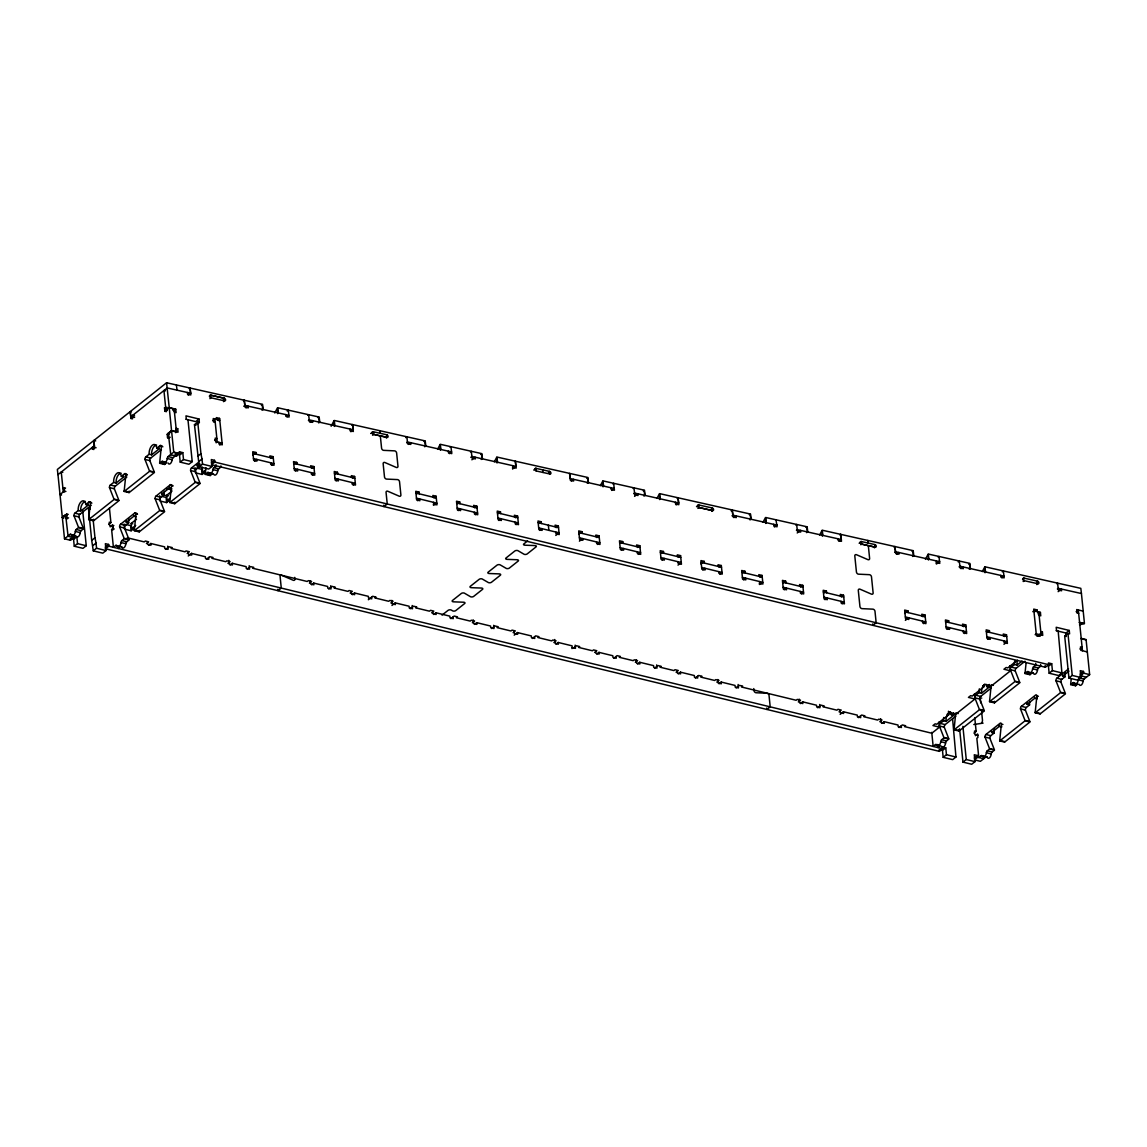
<?xml version="1.0" encoding="UTF-8"?>
<svg xmlns="http://www.w3.org/2000/svg" width="1147" height="1147" viewBox="0 0 1147 1147"><rect width="100%" height="100%" fill="white"/><g stroke="black" fill="none" stroke-linecap="round" stroke-linejoin="round"><path stroke-width="1.5" d="M88.706 519.605L114.055 499.49L118.944 500.68L93.595 520.795L88.706 519.605A1.964 1.032 -76.3 0 1 88.706 519.075L90.369 502.759A1.964 1.032 -76.3 0 0 89.108 501.899L85.824 504.508A6.896 3.613 -76.3 0 0 81.394 501.497A6.896 3.613 -76.3 0 0 78.182 510.573L74.899 513.168A1.964 1.032 -76.3 0 0 73.982 515.763L78.469 527.19L83.358 528.38L78.871 516.953A1.964 1.032 -76.3 0 1 79.788 514.358L91.33 505.196M93.595 520.795A1.964 1.032 -76.3 0 1 93.595 520.265L93.696 519.233M124.191 491.432L149.54 471.331L154.429 472.507L129.081 492.622L124.191 491.432A1.964 1.032 -76.3 0 1 124.191 490.916L125.855 474.6A1.964 1.032 -76.3 0 0 124.593 473.74L121.31 476.335A6.896 3.613 -76.3 0 0 116.879 473.338A6.896 3.613 -76.3 0 0 113.668 482.414L110.384 485.009A1.964 1.032 -76.3 0 0 109.467 487.604L113.954 499.031L118.844 500.221L114.356 488.794A1.964 1.032 -76.3 0 1 115.274 486.199L126.815 477.037M129.081 492.622A1.964 1.032 -76.3 0 1 129.081 492.092L129.181 491.074M134.342 530.688L159.691 510.587L164.58 511.763L139.231 531.878L134.342 530.688A1.964 1.032 -76.3 0 1 134.342 530.158L136.006 513.856A1.964 1.032 -76.3 0 0 134.744 512.996L120.535 524.265A1.964 1.032 -76.3 0 0 119.618 526.86L124.105 538.287L128.994 539.477L124.507 528.036A1.964 1.032 -76.3 0 1 125.424 525.455L128.708 522.846A6.896 3.613 -76.3 0 1 128.994 519.018M139.231 531.878A1.964 1.032 -76.3 0 1 139.231 531.348L139.332 530.33M166.587 462.858L164.566 464.463L159.677 463.273A1.964 1.032 -76.3 0 1 159.677 462.743L161.34 446.427A1.964 1.032 -76.3 0 0 160.078 445.581L156.795 448.176A6.896 3.613 -76.3 0 0 152.365 445.179A6.896 3.613 -76.3 0 0 149.153 454.241L145.87 456.85A1.964 1.032 -76.3 0 0 144.952 459.431L149.44 470.872L154.329 472.062L149.841 460.621A1.964 1.032 -76.3 0 1 150.759 458.04L161.412 449.581M164.566 464.463A1.964 1.032 -76.3 0 1 164.566 463.933L164.767 461.897M169.828 502.529L195.176 482.414L200.065 483.604L174.717 503.719L169.828 502.529A1.964 1.032 -76.3 0 1 169.828 501.999L171.491 485.683A1.964 1.032 -76.3 0 0 170.215 484.837L156.021 496.106A1.964 1.032 -76.3 0 0 155.103 498.687L159.591 510.128L164.48 511.304L159.992 499.877A1.964 1.032 -76.3 0 1 160.91 497.296L164.193 494.687A6.896 3.613 -76.3 0 1 164.379 491.346M174.717 503.719A1.964 1.032 -76.3 0 1 174.717 503.189L174.817 502.171M212.754 473.582A1.964 1.032 -76.3 0 0 212.51 473.725L210.202 475.561L205.313 474.371A1.964 1.032 -76.3 0 1 205.313 473.84L205.93 467.718M210.202 475.561A1.964 1.032 -76.3 0 1 210.202 475.03L210.403 472.994M954.089 729.85L979.438 709.735L984.327 710.925L958.978 731.026L954.089 729.85A1.964 1.032 -76.3 0 1 954.089 729.32L955.752 713.004L958.204 713.592M958.978 731.026A1.964 1.032 -76.3 0 1 958.978 730.51L959.078 729.478M989.574 701.677L1014.923 681.576L1019.812 682.752L994.463 702.867L989.574 701.677A1.964 1.032 -76.3 0 1 989.574 701.147L991.237 684.845L993.388 685.361M994.463 702.867A1.964 1.032 -76.3 0 1 994.463 702.337L994.564 701.319M999.725 740.919L1025.074 720.803L1029.963 721.993L1004.614 742.109L999.725 740.919A1.964 1.032 -76.3 0 1 999.725 740.389L1001.388 724.072A1.964 1.032 -76.3 0 0 1000.127 723.227L985.918 734.496A1.964 1.032 -76.3 0 0 985.001 737.077L989.488 748.518L994.377 749.694L989.89 738.267A1.964 1.032 -76.3 0 1 990.807 735.671L994.091 733.076A6.896 3.613 -76.3 0 1 994.506 728.761M1032.257 672.873L1029.949 674.708L1025.06 673.518A1.964 1.032 -76.3 0 1 1025.06 672.988L1026.106 662.794M1029.949 674.708A1.964 1.032 -76.3 0 1 1029.949 674.178L1030.049 673.16M1035.211 712.76L1060.559 692.645L1065.448 693.835L1040.1 713.95L1035.211 712.76A1.964 1.032 -76.3 0 1 1035.211 712.23L1036.874 695.914A1.964 1.032 -76.3 0 0 1035.612 695.053L1021.404 706.323A1.964 1.032 -76.3 0 0 1020.486 708.918L1024.974 720.345L1029.863 721.535L1025.375 710.108A1.964 1.032 -76.3 0 1 1026.293 707.513L1029.576 704.918A6.896 3.613 -76.3 0 1 1029.762 701.577M1077.607 684.186L1075.585 685.777L1070.696 684.601A1.964 1.032 -76.3 0 1 1070.696 684.071L1071.198 679.167M274.764 412.992L277.402 407.988L277.746 413.68M331.125 426.225L334.021 420.72L334.379 426.412M437.695 449.079L440.061 444.577L440.405 450.269M494.328 461.811L496.694 457.309L497.038 463.001M600.354 485.654L602.734 481.152L603.078 486.844M656.987 498.4L659.353 493.898L659.697 499.59M763.027 522.243L765.393 517.741L765.737 523.433M819.661 534.975L822.026 530.473L822.37 536.165M925.428 559.32L928.066 554.316L928.41 560.008M982.319 571.564L984.685 567.062L985.029 572.754M527.62 540.854L523.562 544.18A1.964 0.932 -5.8 0 0 524.882 545.198L534.975 545.571A1.964 0.932 -5.8 0 1 536.036 546.904L527.204 553.915A1.964 0.932 -5.8 0 1 524.05 554.245L517.971 550.689A1.964 0.932 -5.8 0 0 515.691 550.589L515.118 550.818A1.964 0.932 -5.8 0 0 514.831 551.004L505.999 558.015A1.964 0.932 -5.8 0 0 507.046 559.363L517.139 559.736A1.964 0.932 -5.8 0 1 518.186 561.069L509.354 568.08A1.964 0.932 -5.8 0 1 506.357 568.468L500.121 564.84A1.964 0.932 -5.8 0 0 497.052 565.113L488.149 572.181A1.964 0.932 -5.8 0 0 489.095 573.514L499.404 573.901A1.964 0.932 -5.8 0 1 500.35 575.235L491.446 582.289A1.964 0.932 -5.8 0 1 488.364 582.561L482.127 578.934A1.964 0.932 -5.8 0 0 479.145 579.335L470.313 586.332A1.964 0.932 -5.8 0 0 471.36 587.68L481.453 588.053A1.964 0.932 -5.8 0 1 482.5 589.386L473.668 596.397A1.964 0.932 -5.8 0 1 470.528 596.727L464.435 593.171A1.964 0.932 -5.8 0 0 462.27 593.042L461.668 593.257A1.964 0.932 -5.8 0 0 461.295 593.486L452.463 600.498A1.964 0.932 -5.8 0 0 453.524 601.831L463.603 602.218A1.964 0.932 -5.8 0 1 464.822 603.394L455.617 610.706A1.964 0.932 -5.8 0 1 452.678 610.878L451.287 610.075A1.964 0.932 -5.8 0 0 448.133 610.304L442.039 615.136M613.674 483.618L612.813 483.934M634.004 488.192L633.144 488.507M959.078 566.876L959.91 566.217L1003.983 576.138L1001.804 577.873M776.017 520.093L777.107 526.788L773.852 526.057L773.652 524.337M776.863 524.738L774.454 527.018M796.419 530.287L797.237 529.642L841.324 539.549L840.708 534.359L839.891 535.004M263.15 409.522L262.548 404.332L166.587 382.754L57.35 469.453L57.967 474.643M130.185 411.658L130.787 416.848L167.233 387.944L190.66 393.22L190.044 388.03L189.226 388.675M94.656 447.99L92.204 447.402L92.377 449.122L94.57 447.387L96.09 447.76M131.504 411.888L130.285 411.587L130.973 418.483L133.167 416.748L134.686 417.121M65.551 487.991L62.927 488.493L64.762 488.937M166.401 411.673L164.881 411.314L164.523 407.859L167.147 407.357M73.58 535.936L73.752 537.656L70.483 540.266L64.504 538.818L60.002 494.543L64.375 491.074L65.895 491.446M164.881 411.314L169.226 407.586L175.735 409.178L176.093 412.619L174.459 412.217M188.194 395.17L190.66 393.22M172.767 410.11L174.129 409.02L176.466 432.018L175.649 432.663M173.555 410.913L175.735 409.178M209.428 396.159L210.661 395.185L224.21 398.238A1.477 1.047 51.6 0 1 225.586 399.816A1.477 1.047 51.6 0 1 224.511 400.833L223.493 401.651M209.901 398.654L210.991 397.794L224.511 400.833L224.239 398.238L210.69 395.199L210.991 397.794A1.477 1.047 51.6 0 1 209.586 396.202A1.477 1.047 51.6 0 1 210.661 395.185M66.942 515.003L65.594 514.673L62.311 517.268L63.659 517.598M170.774 454.786L168.279 433.179L171.548 430.569L178.072 432.161L177.728 428.706L176.093 428.318M68.232 514.43L66.712 514.057L62.339 517.526L63.874 517.899M169.082 438.111L167.562 437.738L167.204 434.297L171.577 430.828L176.466 432.018M175.534 430.44L177.728 428.706M68.591 517.87L65.967 518.372L67.501 518.745M167.562 437.738L170.186 437.251M78.182 510.573L80.62 511.161L88.276 505.096A6.896 3.613 -76.3 0 0 88.047 503.863M113.668 482.414L116.105 483.002L123.761 476.937A6.896 3.613 -76.3 0 0 123.532 475.69M149.153 454.241L151.59 454.843L159.247 448.778A6.896 3.613 -76.3 0 0 159.017 447.531M223.178 399.056L224.21 398.238M197.184 424.204L199.363 422.469L199.019 419.028L195.736 421.623L185.957 419.243M1051.713 663.726L1048.444 666.321L1049.147 673.217L1052.416 670.622L1051.713 663.726L1048.458 662.937L1048.63 664.658L1045.361 667.253L211.478 464.678L214.761 462.083L214.589 460.348L211.32 459.56L212.023 466.456L208.74 469.066L199.234 466.743L194.46 424.677L197.743 422.082L199.363 422.469M212.697 420.662L214.876 418.927L217.213 441.91L216.123 442.785M64.504 538.818L70.082 534.387L71.616 534.76M70.082 534.373A1.964 1.032 -76.3 0 1 71.243 534.703A3.943 2.065 -76.3 0 0 73.508 535.377A3.943 2.065 -76.3 0 0 75.329 531.448A1.964 1.032 -76.3 0 1 76.261 529.484L78.57 527.649L83.459 528.839L81.15 530.66A1.964 1.032 -76.3 0 0 80.233 532.638A3.943 2.065 -76.3 0 1 78.483 536.495A3.943 2.065 -76.3 0 1 76.189 536.093M159.677 463.273L161.985 461.452L165.885 462.442M161.985 461.438A1.964 1.032 -76.3 0 1 163.132 461.768A3.943 2.065 -76.3 0 0 165.397 462.442A3.943 2.065 -76.3 0 0 167.233 458.513A1.964 1.032 -76.3 0 1 168.165 456.549L173.742 452.119L179.721 453.567L179.549 451.846L182.803 452.635L183.506 459.531L180.222 462.126L179.52 455.23L182.803 452.635M217.414 420.132L219.593 418.397L222.274 444.835L219.02 444.032L218.848 442.312M179.549 451.846L176.265 454.441L176.437 456.162L170.473 454.714M243.436 400.877L244.268 400.217L244.87 405.407L243.781 406.282M218.948 420.777L219.765 420.117L213.256 418.54L213.6 421.981L215.235 422.383M168.007 462.958A3.943 2.065 -76.3 0 0 170.286 463.632A3.943 2.065 -76.3 0 0 172.122 459.703A1.964 1.032 -76.3 0 1 173.054 457.725L175.362 455.904L175.133 453.667M176.437 456.162L179.721 453.567M73.566 539.334L76.835 536.724L77.537 543.621L74.268 546.23L73.566 539.334L70.297 538.545L70.483 540.266M245.917 407.873L248.096 406.138L248.297 407.873L245.042 407.128L244.239 400.217M108.721 524.294L110.901 522.559L109.424 508.092M214.675 440.204L216.869 438.469L215.235 438.068L215.579 441.523L222.102 443.1L219.65 445.05M108.621 544.452L105.338 547.047L105.51 548.782L108.793 546.173L108.621 544.452L105.366 543.664L106.054 550.56L102.786 553.155L93.28 550.847L91.703 540.38L94.986 537.771L93.194 520.222M197.671 456.277L200.94 453.682L197.743 422.082M82.713 510.802L86.254 545.743L82.971 548.338L74.268 546.23M110.155 526.874L112.349 525.14L113.868 525.512M187.965 419.702L192.223 461.653L188.94 464.248L180.222 462.126M117.553 545.915L115.718 545.47L113.41 547.305L111.603 529.455L114.227 528.968M92.749 545.671L96.033 543.076L94.986 537.771M198.718 461.581L201.987 458.972L200.94 453.682M212.023 466.456L202.517 464.148L196.395 469.123A1.964 1.032 -76.3 0 0 195.477 471.718L199.965 483.145L195.076 481.955L190.588 470.528A1.964 1.032 -76.3 0 1 191.506 467.933L198.603 462.298M126.213 520.867A6.896 3.613 -76.3 0 0 126.256 522.258L133.898 516.193L136.35 516.781M161.698 492.708A6.896 3.613 -76.3 0 0 161.741 494.099L169.383 488.02L171.835 488.622M197.184 464.549A6.896 3.613 -76.3 0 0 197.227 465.926L199.779 463.904M93.28 550.847L96.549 548.252L106.054 550.56M124.091 524.007L124.622 529.183L131.145 530.774L133.324 529.039L131.704 528.638L131.174 523.462L136.507 519.233M159.576 495.848L160.107 501.024L166.63 502.601L168.81 500.866L167.19 500.479L166.659 495.303L171.993 491.059M211.306 462.958L214.589 460.348M131.704 528.638L135.704 525.455M167.19 500.479L169.856 498.357M202.144 467.144L202.661 472.32L205.342 470.198M195.062 467.689L195.592 472.865L202.116 474.442L204.295 472.707L202.661 472.32M116.865 545.814A3.943 2.065 -76.3 0 0 119.159 546.474A3.943 2.065 -76.3 0 0 120.98 542.531A1.964 1.032 -76.3 0 1 121.897 540.567L124.206 538.746L129.095 539.936L126.787 541.757A1.964 1.032 -76.3 0 0 125.869 543.721A3.943 2.065 -76.3 0 1 124.048 547.649A3.943 2.065 -76.3 0 1 121.754 547.004L119.919 546.546M205.313 474.371L207.621 472.535L212.74 473.84M207.621 472.535A1.964 1.032 -76.3 0 1 208.768 472.879A3.943 2.065 -76.3 0 0 211.062 473.539A3.943 2.065 -76.3 0 0 212.883 469.596A1.964 1.032 -76.3 0 1 213.801 467.632L216.095 465.811L215.98 464.693M287.209 410.984L288.298 410.124L289.101 417.049L285.861 416.318L285.646 414.583M213.743 474.213A3.943 2.065 -76.3 0 0 216.095 474.586A3.943 2.065 -76.3 0 0 217.772 470.786A1.964 1.032 -76.3 0 1 218.69 468.808L220.984 467.001L220.869 465.883M286.994 416.834L288.901 415.314L244.87 405.407M252.756 455.087L256.039 452.492L256.211 454.212M146.429 543.563L148.608 541.828L145.354 541.026L144.25 541.9L127.188 537.757M307.812 415.343L308.629 414.698L309.432 421.623L312.687 422.354L312.486 420.619L310.307 422.354M148.594 545.212L150.773 543.477L164.623 546.847L164.81 548.567L168.064 549.37L167.734 546.13M254.548 461.123L256.742 459.388L256.914 461.108L253.659 460.32L252.784 451.703L256.039 452.492M308.414 420.533L309.231 419.888L353.319 429.795L352.717 424.605L351.9 425.265M270.964 458.384L273.144 456.649L274.033 465.266L270.764 464.478L270.592 462.757M165.698 549.37L168.982 546.775L172.236 547.563L171.147 548.438L184.997 551.793L186.086 550.933L189.355 551.721L187.162 553.456M271.667 465.281L273.846 463.546L253.473 458.599M294.593 464.119L296.786 462.384L296.958 464.119M188.237 555.98L191.52 553.384L205.37 556.754L205.542 558.474L208.811 559.263L208.625 557.542M295.295 471.016L297.489 469.281L297.661 471.016L294.392 470.213L293.517 461.596L296.786 462.384M350.867 431.759L353.319 429.795M311.712 468.277L313.891 466.542L314.765 475.159L311.511 474.371L311.339 472.65M206.446 559.277L209.729 556.668L212.984 557.456L211.894 558.331L225.744 561.7L226.834 560.826L230.088 561.614L227.909 563.349M312.414 475.173L314.593 473.439L294.22 468.492M370.968 433.466L373.148 431.731L386.897 434.828L386.381 438.068M371.169 433.509L373.349 431.774L373.65 434.369L372.56 435.243M335.34 474.026L337.519 472.292L337.705 474.012M230.074 565.012L232.268 563.277L246.118 566.647L246.29 568.367L249.544 569.156L249.2 565.715M336.042 480.923L338.222 479.188L338.394 480.908L335.139 480.12L334.264 471.489L337.519 472.292M352.459 478.184L354.638 476.449L355.513 485.066L352.258 484.278L352.072 482.543M405.837 437.667L406.927 436.806L407.543 443.688L410.798 444.419L410.597 442.685L408.418 444.419M247.193 569.17L250.462 566.575L253.731 567.364L252.627 568.224L307.224 581.486L308.328 580.626L311.583 581.414L309.389 583.149M353.147 485.081L355.341 483.346L334.967 478.385M406.712 442.642L407.543 441.996L451.574 451.904L449.395 453.638M450.14 447.359L450.957 446.713L451.775 453.624L448.52 452.893L448.319 451.172M416.82 493.812L419.013 492.077L419.185 493.812M470.471 451.932L471.288 451.273L472.105 458.198L475.36 458.929L475.159 457.209L471.876 459.804M470.815 457.338L471.904 456.477L515.906 466.37L515.29 461.18M311.568 584.812L313.748 583.077L327.598 586.447L327.77 588.167L331.039 588.956L330.709 585.73M417.522 500.709L419.716 498.974L419.888 500.709L416.633 499.906L415.759 491.289L419.013 492.077M433.939 497.97L436.118 496.235L436.993 504.866L433.738 504.063L433.566 502.343M328.673 588.97L331.956 586.361L335.211 587.164L334.121 588.024L347.971 591.393L349.061 590.519L352.33 591.322L350.136 593.042M434.641 504.866L436.821 503.132L416.447 498.185M457.567 503.719L459.761 501.985L459.933 503.705M352.301 594.705L354.495 592.97L368.345 596.34L368.517 598.06L371.771 598.849L371.599 597.128M458.27 510.616L460.449 508.881L460.635 510.601L457.366 509.813L456.492 501.196L459.761 501.985M512.623 468.965L515.906 466.37M474.686 507.877L476.865 506.142L477.74 514.759L474.485 513.971L474.313 512.236M368.33 599.738L372.689 596.268L375.958 597.057L374.868 597.917L388.718 601.286L389.808 600.426L393.063 601.214L390.883 602.949M475.388 514.774L477.568 513.039L457.194 508.092M533.742 470.069L535.921 468.349L549.542 471.403A1.477 1.047 51.6 0 1 550.918 472.98A1.477 1.047 51.6 0 1 549.843 473.998L536.237 470.944A1.477 1.047 51.6 0 1 534.918 469.381A1.477 1.047 51.6 0 1 535.993 468.349M548.467 472.206L549.499 471.388L549.8 473.983M498.314 513.612L500.493 511.877L500.68 513.598M391.959 605.473L395.228 602.878L409.092 606.233L409.264 607.967L412.519 608.756L412.189 605.516M499.017 520.509L501.196 518.774L501.368 520.494L498.113 519.706L497.239 511.089L500.493 511.877M515.419 517.77L517.612 516.035L518.487 524.652L515.232 523.864L515.046 522.143M410.167 608.756L413.436 606.161L416.705 606.949L415.601 607.824L429.465 611.179L430.555 610.319L433.81 611.107L431.63 612.842M516.121 524.666L518.315 522.932L497.941 517.985M571.249 481.037L573.428 479.303L573.629 481.037L570.374 480.306L569.572 473.381L570.131 478.557L614.233 488.479L611.781 490.429M539.061 523.505L541.241 521.785L541.413 523.505M433.795 614.505L435.975 612.77L449.825 616.14L450.011 617.86L453.266 618.649L453.094 616.928M539.75 530.401L541.943 528.667L542.115 530.401L538.861 529.599L537.986 520.982L541.241 521.785M556.166 527.663L558.36 525.928L559.234 534.559L555.965 533.756L555.793 532.036M450.9 618.663L454.183 616.054L457.438 616.857L456.348 617.717L470.198 621.086L471.288 620.212L474.557 621.014L472.363 622.749M555.779 535.434L559.048 532.825L538.689 527.878M578.705 534.273L581.988 531.678L582.16 533.398M633.746 493.697L634.563 493.052L678.651 502.974L678.049 497.784L677.232 498.429M634.549 496.379L637.818 493.784L638.019 495.518L634.778 494.787L633.961 487.862M474.543 624.398L476.722 622.663L490.572 626.033L490.744 627.753L494.013 628.542L493.683 625.316M579.407 541.169L582.69 538.574L582.862 540.294L579.593 539.506L578.719 530.889L581.988 531.678M596.913 537.57L599.092 535.835L599.967 544.452L596.712 543.664L596.54 541.943M491.647 628.556L494.93 625.961L498.185 626.749L497.095 627.61L510.945 630.979L512.035 630.119L515.29 630.907L513.11 632.642M597.616 544.467L599.795 542.732L579.421 537.785M620.541 543.305L622.721 541.57L622.907 543.291M676.2 504.924L678.651 502.974M514.186 635.166L517.469 632.571L531.319 635.925L531.491 637.66L534.746 638.449L534.574 636.728M621.244 550.202L623.423 548.467L623.61 550.187L620.341 549.399L619.466 540.782L622.721 541.57M637.66 547.463L639.84 545.728L640.714 554.345L637.46 553.557L637.288 551.836M696.501 506.673L698.681 504.938L712.215 507.992A1.477 1.047 51.6 0 1 713.577 509.569A1.477 1.047 51.6 0 1 712.516 510.587L711.713 511.232M532.394 638.463L535.663 635.854L538.932 636.642L537.828 637.517L551.693 640.886L552.782 640.012L556.037 640.8L553.858 642.535M638.349 554.359L640.542 552.625L620.169 547.678M697.892 508.408L698.982 507.533L712.545 510.587L712.23 507.992M661.289 553.212L663.468 551.478L663.64 553.198M556.023 644.198L558.202 642.463L572.066 645.833L572.238 647.553L575.493 648.342L575.163 645.116M661.991 560.094L664.17 558.374L664.342 560.094L661.088 559.306L660.213 550.675L663.468 551.478M731.169 510.831L732.259 509.971L732.876 515.161L732.044 515.806M678.393 557.356L680.587 555.635L681.461 564.252L678.192 563.449L678.02 561.729M733.908 517.627L736.102 515.892L736.302 517.612L733.048 516.881L732.23 509.971M573.127 648.356L576.411 645.747L579.665 646.55L578.575 647.41L592.426 650.779L593.529 649.905L596.784 650.707L594.605 652.442M678.006 565.127L681.289 562.517L660.916 557.571M700.932 563.966L704.215 561.37L704.387 563.091M596.77 654.091L598.949 652.356L612.799 655.726L612.971 657.446L616.24 658.249L616.068 656.514M702.724 570.002L704.918 568.267L705.09 569.987L701.835 569.199L700.96 560.582L704.215 561.37M719.14 567.263L721.32 565.528L722.194 574.145L718.94 573.357L718.768 571.636M613.874 658.249L617.158 655.654L620.412 656.442L619.323 657.317L633.173 660.672L634.262 659.812L637.531 660.6L635.338 662.335M719.843 574.16L722.022 572.425L701.649 567.478M795.803 525.097L796.62 524.451L797.437 531.362L800.692 532.093L800.491 530.373L797.208 532.968M742.769 572.998L744.962 571.263L745.134 572.998M637.503 663.998L639.696 662.263L653.546 665.618L653.718 667.353L656.987 668.142L656.658 664.902M743.471 579.895L745.65 578.16L745.837 579.88L742.568 579.092L741.693 570.475L744.962 571.263M759.888 577.156L762.067 575.421L762.941 584.038L759.687 583.25L759.515 581.529M654.622 668.156L657.905 665.547L661.159 666.335L660.07 667.21L673.92 670.579L675.01 669.705L678.264 670.493L676.085 672.228M760.59 584.052L762.769 582.318L742.396 577.371M783.516 582.905L785.695 581.171L785.881 582.891M839.131 541.284L841.324 539.549M678.25 673.891L680.443 672.156L694.293 675.526L694.465 677.246L697.72 678.035L697.548 676.314M784.218 589.802L786.398 588.067L786.57 589.787L783.315 588.999L782.44 580.368L785.695 581.171M800.62 587.063L802.814 585.328L803.689 593.945L800.434 593.157L800.248 591.422M859.146 543.248L861.34 541.527L874.874 544.567A1.477 1.047 51.6 0 1 876.251 546.144A1.477 1.047 51.6 0 1 875.19 547.162L874.387 547.822M860.838 544.768L861.655 544.122L875.204 547.176L874.903 544.581M695.369 678.049L698.638 675.454L701.907 676.243L700.803 677.103L714.667 680.472L715.757 679.612L719.011 680.4L716.832 682.135M801.323 593.945L803.517 592.225L783.143 587.264M824.263 592.798L826.442 591.063L826.614 592.784M718.997 683.784L721.176 682.049L735.026 685.419L735.213 687.139L738.467 687.942L738.123 684.487M824.965 599.695L827.145 597.96L827.317 599.68L824.062 598.892L823.188 590.275L826.442 591.063M894.101 547.205L894.918 546.546L895.535 551.75L894.717 552.395M841.368 596.956L843.561 595.221L844.436 603.838L841.167 603.05L840.995 601.329M896.581 554.202L898.761 552.467L898.961 554.202L895.721 553.471L894.904 546.546M736.102 687.942L739.385 685.347L742.639 686.135L741.55 687.01L796.147 700.272L797.237 699.398L800.506 700.186L798.312 701.921M842.07 603.852L844.249 602.118L823.89 597.171M938.146 557.112L938.963 556.453L939.78 563.378L936.526 562.647L936.325 560.912M958.204 561.901L959.293 561.026L960.111 567.951L963.365 568.683L963.15 566.948L960.971 568.683M904.653 613.459L907.937 610.864L908.109 612.584M800.477 703.584L802.671 701.849L816.521 705.219L816.693 706.939L819.947 707.728L819.632 704.502M905.356 620.355L908.625 617.76L908.811 619.48L905.542 618.692L904.668 610.075L907.937 610.864M922.862 616.756L925.041 615.021L925.916 623.638L922.661 622.85L922.489 621.115M817.596 707.742L820.865 705.147L824.134 705.935L823.044 706.796L836.894 710.165L837.984 709.305L841.238 710.093L839.059 711.828M923.564 623.653L925.744 621.918L905.37 616.957M1002.277 571.808L1003.381 570.948M946.49 622.491L948.669 620.756L948.841 622.477M840.134 714.352L843.403 711.757L857.268 715.111L857.44 716.832L860.694 717.635L860.522 715.9M947.193 629.388L949.372 627.653L949.544 629.373L946.289 628.585L945.415 619.968L948.669 620.756M1022.551 579.249L1023.984 578.102L1037.562 581.156A1.477 1.047 51.6 0 1 1038.924 582.719A1.477 1.047 51.6 0 1 1037.849 583.751L1036.831 584.569M963.595 626.649L965.788 624.914L966.663 633.531L963.394 632.743L963.222 631.022M1023.267 581.515L1024.3 580.697L1037.877 583.751L1037.562 581.156L1036.515 581.973M1023.497 581.357L1024.013 578.117A1.477 1.047 51.6 0 0 1022.923 579.135A1.477 1.047 51.6 0 0 1024.3 580.697M858.343 717.635L861.612 715.04L864.867 715.828L863.777 716.703L877.627 720.058L878.731 719.198L881.986 719.986L879.806 721.721M964.297 633.545L966.491 631.811L946.117 626.864M987.237 632.384L989.417 630.649L989.589 632.384M1056.774 583.78L1057.591 583.135L1058.38 590.045L1061.635 590.777L1061.434 589.056L1058.151 591.651M881.971 723.384L884.151 721.649L898.001 725.019L898.187 726.739L901.442 727.528L901.27 725.807M987.925 639.28L990.119 637.546L990.291 639.28L987.037 638.478L986.162 629.861L989.417 630.649M1057.376 588.97L1058.208 588.325L1081.435 593.544L1084.46 623.524L1079.571 622.348M1032.802 611.681L1033.891 610.821L1040.415 612.398L1040.759 615.853L1039.139 615.452M1034.795 611.623L1036.974 609.889L1037.16 611.609M1004.342 636.542L1006.521 634.807L1007.41 643.438L1004.141 642.635L1003.969 640.915M1037.691 612.871L1038.781 612.011L1041.118 634.994L1039.756 636.069M1038.221 614.132L1040.415 612.398M899.076 727.542L902.359 724.933L905.614 725.736L904.524 726.596L931.823 733.234L939.493 727.141L938.963 721.979M1003.955 644.313L1007.224 641.703L986.85 636.757M1035.139 634.664L1036.228 633.804L1042.752 635.381L1042.394 631.94L1040.773 631.538M1040.214 633.674L1042.394 631.94M1037.304 636.327L1039.483 634.592L1039.669 636.313L1036.401 635.524L1033.719 609.1L1036.974 609.889M1076.13 611.681L1078.309 609.946L1082.453 650.736M948.454 711.24L948.798 714.681L936.784 724.23L935.149 723.829L932.97 725.564L939.493 727.141M1017.102 660.486L1007.754 667.898L1006.12 667.497L1003.94 669.231L1010.464 670.823L1009.933 665.647M955.824 716.144L945.171 724.603A1.964 1.032 -76.3 0 0 944.268 727.198L948.741 738.625L943.852 737.435L939.379 726.008A1.964 1.032 -76.3 0 1 940.282 723.413L943.565 720.818A6.896 3.613 -76.3 0 1 943.752 717.477M950.046 711.685A6.896 3.613 -76.3 0 1 951.207 714.753L953.673 712.789M991.309 687.985L980.656 696.444A1.964 1.032 -76.3 0 0 979.739 699.039L984.226 710.466L979.337 709.276L974.85 697.849A1.964 1.032 -76.3 0 1 975.767 695.254L979.051 692.659A6.896 3.613 -76.3 0 1 979.352 688.817M986.076 684.315A6.896 3.613 -76.3 0 1 986.692 686.58L989.359 684.472M1025.031 661.231L1016.142 668.285A1.964 1.032 -76.3 0 0 1015.224 670.866L1019.712 682.307L1014.823 681.117L1010.335 669.676A1.964 1.032 -76.3 0 1 1011.253 667.095L1014.536 664.486A6.896 3.613 -76.3 0 1 1014.722 661.145M943.565 720.818L946.017 721.406L953.659 715.341A6.896 3.613 -76.3 0 0 953.429 714.094M979.051 692.659L981.502 693.247L989.144 687.182A6.896 3.613 -76.3 0 0 988.915 685.935M1014.536 664.486L1016.988 665.088L1022.077 661.045M974.448 693.806L974.979 698.982L955.867 714.137L949.358 712.559L947.164 714.294L948.798 714.681M1010.464 670.823L991.352 685.978L984.843 684.401L982.649 686.135L984.284 686.523L972.269 696.057L970.634 695.67L968.455 697.405L974.979 698.982M1056.186 630.664L1065.964 633.029L1069.248 630.434L1069.592 633.875L1067.957 633.488L1064.688 636.083L1068.947 678.035L1077.664 680.157L1080.947 677.547L1080.245 670.651L1083.499 671.439L1083.671 673.174L1080.402 675.769L1080.216 674.049L1083.499 671.439M935.465 744.618A1.964 1.032 -76.3 0 1 936.626 744.948L939.981 745.779L935.465 744.632L933.171 746.453L931.737 732.331M936.597 744.948A3.943 2.065 -76.3 0 0 938.891 745.622A3.943 2.065 -76.3 0 0 940.726 741.693A1.964 1.032 -76.3 0 1 941.644 739.729L943.952 737.894L948.841 739.084L946.533 740.905A1.964 1.032 -76.3 0 0 945.63 742.883A3.943 2.065 -76.3 0 1 943.78 746.797A3.943 2.065 -76.3 0 1 941.486 746.138M1025.06 673.518L1027.368 671.698L1030.049 672.4M1040.587 664.572L1040.745 666.149L1038.436 667.97A1.964 1.032 -76.3 0 0 1037.519 669.948L1032.63 668.758A1.964 1.032 -76.3 0 1 1033.547 666.794L1035.856 664.959L1035.698 663.396M939.923 746.152L938.06 747.643L937.73 744.503M105.51 548.782L939.393 751.357L942.676 748.747L942.49 747.027L945.759 747.815L946.461 754.712L943.178 757.321L942.476 750.425L945.759 747.815M973.961 733.134L976.14 731.399L974.764 717.836M1079.929 649.044L1082.108 647.309L1080.474 646.908L1080.832 650.363L1087.342 651.94M975.394 735.7L977.588 733.965L977.932 737.421L976.843 738.281L978.792 757.536L981.101 755.701L985.99 756.891A1.964 1.032 -76.3 0 1 986.994 756.963M952.584 718.725L955.967 757.02L952.684 759.629L943.178 757.321M1058.179 631.108L1061.921 672.931L1058.652 675.526L1049.147 673.217M1065.348 672.916A6.896 3.613 -76.3 0 0 1065.061 676.759L1061.778 679.354A1.964 1.032 -76.3 0 0 1060.86 681.949L1065.348 693.376L1060.459 692.186L1055.971 680.759A1.964 1.032 -76.3 0 1 1056.889 678.164L1068.517 668.945M991.596 731.098A6.896 3.613 -76.3 0 0 991.639 732.489L999.295 726.409L1001.732 727.012A6.896 3.613 -76.3 0 0 1001.503 725.764M1027.081 702.939A6.896 3.613 -76.3 0 0 1027.124 704.315L1034.78 698.251L1037.218 698.853A6.896 3.613 -76.3 0 0 1036.988 697.605M1062.566 674.78A6.896 3.613 -76.3 0 0 1062.609 676.157L1068.99 671.095M959.609 728.933L962.978 762.124L966.261 759.529L974.979 761.651L974.276 754.755L977.531 755.543L977.717 757.264L974.434 759.873L980.413 761.321L985.99 756.891M1068.947 678.035L1072.23 675.425L1080.947 677.547M974.262 758.138L977.531 755.543M981.101 755.701A1.964 1.032 -76.3 0 1 982.248 756.031A3.943 2.065 -76.3 0 0 984.542 756.69A3.943 2.065 -76.3 0 0 986.363 752.762A1.964 1.032 -76.3 0 1 987.28 750.798L989.589 748.962L994.478 750.152L992.169 751.988A1.964 1.032 -76.3 0 0 991.252 753.952A3.943 2.065 -76.3 0 1 989.503 757.823A3.943 2.065 -76.3 0 1 987.223 757.407M1070.696 684.601L1073.004 682.766L1076.904 683.77M1073.004 682.766A1.964 1.032 -76.3 0 1 1074.151 683.096A3.943 2.065 -76.3 0 0 1076.445 683.77A3.943 2.065 -76.3 0 0 1078.266 679.827A1.964 1.032 -76.3 0 1 1079.184 677.863L1081.478 676.042L1081.134 672.529M974.979 761.651L971.695 764.246L962.978 762.124M1078.725 684.214L1079.04 684.286A3.943 2.065 -76.3 0 0 1081.334 684.945A3.943 2.065 -76.3 0 0 1083.155 681.017A1.964 1.032 -76.3 0 1 1084.073 679.053L1089.65 674.622L1086.08 639.539L1081.191 638.349M936.841 563.808L939.536 561.327M261.33 404.934L262.161 404.561L262.778 409.751L261.932 410.124M317.948 417.666L318.794 417.293L319.396 422.497L318.565 422.87M169.613 493.827L170.459 493.454M423.989 441.523L424.834 441.151L425.437 446.341L424.605 446.713M480.622 454.255L481.453 453.882L482.07 459.072L481.224 459.445M586.662 478.098L587.493 477.726L588.11 482.916L587.264 483.288M643.281 490.844L644.127 490.472L644.729 495.662L643.897 496.034M749.321 514.688L750.167 514.315L750.769 519.505L749.937 519.878M805.954 527.419L806.785 527.047L807.402 532.237L806.556 532.609M911.994 551.263L912.826 550.89L913.442 556.094L912.596 556.453M968.613 564.009L969.459 563.636L970.061 568.826L969.229 569.199M1079.499 624.771L1084.144 623.71L1079.255 622.52M973.817 724.517L983.094 723.112M939.579 561.643L895.535 551.75M698.982 507.533L698.681 504.938A1.477 1.047 51.6 0 0 697.591 505.956A1.477 1.047 51.6 0 0 698.967 507.533L712.516 510.587M861.655 544.122L861.34 541.527A1.477 1.047 51.6 0 0 860.25 542.545A1.477 1.047 51.6 0 0 861.626 544.108L875.19 547.162M373.65 434.369L387.213 437.423M732.876 515.161L776.906 525.068M130.787 416.848L133.941 417.551M166.372 488.636L171.663 489.826M162.616 494.844L167.734 495.991M1083.198 611.15L1076.689 609.559L1077.033 613.014L1078.667 613.401M165.469 390.84L163.935 390.467L165.942 410.196L167.29 410.511M219.593 418.397L216.339 417.608L216.511 419.329M174.129 409.02L169.24 407.845L173.742 452.119M164.523 407.859L166.975 408.447M199.019 419.028L185.972 415.859L186.33 419.3M1069.248 630.434L1056.201 627.266L1056.559 630.721M1080.89 638.664L1085.779 639.854M194.46 424.677L196.094 425.078M1064.688 636.083L1066.323 636.485L1065.964 633.029M134.514 415.4L132.995 415.028L133.167 416.748M130.973 418.483L132.507 418.856M273.144 456.649L269.889 455.861L270.061 457.581M313.891 466.542L310.636 465.754L310.808 467.474M354.638 476.449L351.383 475.647L351.555 477.381M436.118 496.235L432.863 495.447L433.036 497.167M476.865 506.142L473.611 505.354L473.783 507.074M517.612 516.035L514.343 515.247L514.53 516.967M558.36 525.928L555.091 525.14L555.263 526.86M599.092 535.835L595.838 535.047L596.01 536.767M639.84 545.728L636.585 544.94L636.757 546.66M680.587 555.635L677.318 554.833L677.504 556.567M721.32 565.528L718.065 564.74L718.237 566.46M762.067 575.421L758.812 574.633L758.984 576.353M802.814 585.328L799.559 584.526L799.731 586.26M843.561 595.221L840.292 594.433L840.464 596.153M925.041 615.021L921.787 614.218L921.959 615.953M965.788 624.914L962.519 624.126L962.706 625.846M1006.521 634.807L1003.267 634.019L1003.439 635.739M252.957 453.423L273.33 458.37M293.704 463.316L314.063 468.277M334.437 473.224L354.81 478.17M415.931 493.009L436.304 497.97M456.664 502.916L477.037 507.863M497.411 512.809L517.784 517.756M538.158 522.717L558.532 527.663M578.905 532.609L599.264 537.556M619.638 542.502L640.012 547.449M660.385 552.41L680.759 557.356M701.132 562.302L721.506 567.249M741.88 572.195L762.239 577.142M782.612 582.103L802.986 587.049M823.36 591.995L843.733 596.942M904.84 611.795L925.213 616.742M945.587 621.688L965.96 626.635M986.334 631.581L1006.708 636.542M168.279 433.179L169.627 433.509M167.204 434.297L169.039 434.742M160.078 445.581L162.214 446.097M161.34 446.427L162.874 446.8M214.761 462.083L1048.63 664.658M1083.671 673.174L1089.65 674.622M156.795 448.176L159.247 448.778M1080.402 675.769L1086.367 677.217M183.506 459.531L192.223 461.653M1052.416 670.622L1061.921 672.931M168.165 456.549L173.054 457.725M213.801 467.632L218.69 468.822M1033.547 666.794L1038.436 667.97M1079.184 677.863L1084.073 679.053M95.703 440.935L93.868 440.491L94.57 447.387M167.247 458.513L172.136 459.703M197.227 465.926L199.678 466.528A6.896 3.613 -76.3 0 1 199.707 464.177M212.883 469.596L217.772 470.786M1062.609 676.157L1065.061 676.759M1078.266 679.827L1083.155 681.017M196.696 468.091L201.585 469.266L202.116 474.442M145.87 456.85L150.759 458.04M191.506 467.933L196.395 469.123M1011.253 667.095L1016.142 668.285M1056.889 678.164L1061.778 679.354M1031.268 672.687L1033.404 673.217A3.943 2.065 -76.3 0 0 1035.684 673.877A3.943 2.065 -76.3 0 0 1037.505 669.948M159.677 462.743L164.566 463.933M205.313 473.84L210.202 475.03M1025.06 672.988L1029.949 674.178M1070.696 684.071L1075.585 685.261A1.964 1.032 -76.3 0 0 1075.585 685.777M144.952 459.431L149.841 460.621M190.588 470.528L195.477 471.718M1010.335 669.676L1015.224 670.866M1055.971 680.759L1060.86 681.949M92.377 449.122L93.911 449.495M124.593 473.74L126.729 474.256M170.215 484.837L172.667 485.425M125.855 474.6L127.389 474.973M171.491 485.683L173.011 486.056M1036.874 695.914L1038.408 696.286M121.31 476.335L123.761 476.937M986.692 686.58L989.144 687.182M161.741 494.099L164.193 494.687M166.659 495.303L168.294 495.705M1027.124 704.315L1029.576 704.918M62.784 472.335L61.25 471.962L63.257 491.69L64.605 492.02M161.211 496.25L166.1 497.44L166.63 502.601M110.384 485.009L115.274 486.199M156.021 496.106L160.91 497.296M975.767 695.254L980.656 696.444M1021.404 706.323L1026.293 707.513M979.753 696.774A1.964 1.032 -76.3 0 1 980.198 697.749L981.732 698.122M124.191 490.916L129.081 492.092M169.828 501.999L174.717 503.189M989.574 701.147L994.463 702.337M1035.211 712.23L1040.1 713.42A1.964 1.032 -76.3 0 0 1040.1 713.95M109.467 487.604L114.356 488.794M155.103 498.687L159.992 499.877M974.85 697.849L979.739 699.039M1020.486 708.918L1025.375 710.108M61.336 494.615L59.974 494.285L57.981 474.643L94.384 445.739L93.767 440.548M60.002 494.543L61.537 494.902M89.108 501.899L91.244 502.415M134.744 512.996L137.181 513.584M90.369 502.759L91.903 503.132M136.006 513.856L137.525 514.214M1001.388 724.072L1002.922 724.445M85.824 504.508L88.276 505.096M951.207 714.753L953.659 715.341M126.256 522.258L128.708 522.846M131.174 523.462L132.808 523.864M991.639 732.489L994.091 733.076M125.726 524.408L130.615 525.598L131.145 530.774M976.14 731.399L974.52 731.012L974.864 734.453L978.119 735.241M74.899 513.168L79.788 514.358M120.535 524.265L125.424 525.455M940.282 723.413L945.171 724.603M985.918 734.496L990.807 735.671M110.901 522.559L109.266 522.172L109.625 525.613L112.879 526.416L113.051 528.136M88.706 519.075L93.595 520.265M134.342 530.158L139.231 531.348M954.089 729.32L958.978 730.51M999.725 740.389L1004.614 741.579A1.964 1.032 -76.3 0 0 1004.614 742.109M73.982 515.763L78.871 516.953M119.618 526.86L124.507 528.036M939.379 726.008L944.268 727.198M985.001 737.077L989.89 738.267M111.603 529.455L113.123 529.828M76.261 529.484L81.15 530.66M121.897 540.567L126.787 541.757M941.644 739.729L946.533 740.905M987.28 750.798L992.169 751.988M75.344 531.448L80.233 532.638M120.98 542.531L125.869 543.721M940.741 741.693L945.63 742.883M986.363 752.762L991.252 753.952M72.835 535.047L74.971 535.563L72.662 537.398L72.447 535.162M119.991 546.517L118.299 548.495L118.069 546.259M71.229 534.717L75.2 535.678M118.385 546.173L116.865 545.8A1.964 1.032 -76.3 0 0 115.718 545.47M982.248 756.031L983.782 756.403M984.083 756.475L987.137 757.221M65.594 514.673L68.089 536.28M67.773 536.208L73.752 537.656M108.793 546.173L942.676 748.747M977.717 757.264L983.682 758.712M942.476 750.425L939.221 749.636L939.393 751.357M77.537 543.621L86.254 545.743M946.461 754.712L955.967 757.02M1081.435 593.544L1080.818 588.354L984.929 566.79L985.545 571.98M1003.353 570.934L1004.17 577.859L1000.915 577.127L1000.714 575.393M970.448 568.597L969.832 563.392L928.31 554.058L928.912 559.249M936.138 562.948L936.239 563.822M913.815 555.851L913.213 550.66L822.27 530.215L822.872 535.405M807.775 532.007L807.173 526.817L765.637 517.469L766.253 522.674M751.156 519.276L750.539 514.085L659.597 493.626L660.213 498.816M645.116 495.418L644.499 490.228L602.978 480.894L603.58 486.084M613.631 483.288L614.448 490.213L611.193 489.482L610.978 487.747M588.483 482.686L587.881 477.496L496.938 457.051L497.54 462.241M542.703 469.869L543.018 472.464M535.921 468.349L536.237 470.944M482.443 458.843L481.84 453.653L440.305 444.305L440.921 449.495M425.824 446.111L425.207 440.921L334.264 420.462L334.881 425.652M352.516 424.562L353.333 431.487L350.079 430.756L349.878 429.021M319.784 422.254L319.167 417.064L277.646 407.73L278.248 412.92M176.409 384.962L177.011 390.152M166.587 382.754L169.226 407.586M840.694 534.359L841.497 541.284L838.242 540.538L838.041 538.818M678.02 497.755L678.838 504.694L675.583 503.963L675.382 502.228M515.361 461.194L516.164 468.119L512.91 467.374L512.709 465.653M512.523 467.632L512.623 468.506M190.015 388.016L190.832 394.941L187.578 394.21L187.377 392.475M1067.957 633.488L1072.23 675.425M1045.189 665.532L1045.361 667.253M980.198 697.749L980.728 702.91M981.603 711.541L982.477 720.158A1.964 1.032 -76.3 0 1 981.56 722.739M962.892 726.338L966.261 759.529M867.792 540.452L868.064 543.033M868.322 545.628L869.612 558.403A1.964 1.391 51.6 0 1 867.892 559.636L856.522 554.732A1.964 1.391 51.6 0 0 854.802 555.965L856.436 572.009A1.964 1.391 51.6 0 0 858.501 574.174L869.426 574.676A1.964 1.391 51.6 0 1 871.491 576.841L873.125 592.884A1.964 1.391 51.6 0 1 871.39 594.117L860.035 589.2A1.964 1.391 51.6 0 0 858.3 590.447L859.935 606.491A1.964 1.391 51.6 0 0 861.999 608.641L872.924 609.157A1.964 1.391 51.6 0 1 874.989 611.308L876.15 622.749L872.881 625.359L872.738 623.925M884.151 721.649L884.323 723.37L881.068 722.581L880.681 718.696M843.403 711.757L843.59 713.477L840.321 712.688L840.149 710.954M802.671 701.849L802.843 703.57L799.588 702.781L799.215 699.125M759.343 583.407L759.443 584.497M766.769 708.029L766.913 709.448L770.196 706.853L769.035 695.412A1.964 1.391 51.6 0 0 766.956 693.247L756.045 692.745A1.964 1.391 51.6 0 1 753.966 690.58L753.765 688.573M721.176 682.049L721.348 683.784L718.094 682.981L717.75 679.54M680.443 672.156L680.615 673.877L677.347 673.088L677.174 671.368M639.696 662.263L639.868 663.984L636.614 663.195L636.284 659.955M598.949 652.356L599.121 654.091L595.867 653.288L595.694 651.568M571.894 647.711L571.98 648.571M548.338 525.183L548.868 530.358M558.202 642.463L558.388 644.184L555.119 643.395L554.732 639.51M517.469 632.571L517.641 634.291L514.386 633.502L514.2 631.768M476.722 622.663L476.894 624.398L473.639 623.595L473.267 619.939M433.394 504.236L433.509 505.311M435.975 612.77L436.147 614.491L432.892 613.702L432.72 611.982M379.8 430.698L380.058 433.294M380.317 435.874L381.578 448.19A1.964 1.391 51.6 0 0 383.643 450.355L394.568 450.857A1.964 1.391 51.6 0 1 396.633 453.022L397.966 466.198A1.964 1.391 51.6 0 1 396.245 467.431L384.876 462.513A1.964 1.391 51.6 0 0 383.155 463.761L384.489 476.923A1.964 1.391 51.6 0 0 386.553 479.088L397.479 479.589A1.964 1.391 51.6 0 1 399.543 481.754L400.891 494.916A1.964 1.391 51.6 0 1 399.156 496.164L387.801 491.246A1.964 1.391 51.6 0 0 386.066 492.493L387.242 503.977L383.958 506.587L383.815 505.139M395.228 602.878L395.414 604.598L392.145 603.809L391.801 600.354M354.495 592.97L354.667 594.691L351.412 593.902L351.226 592.182M313.748 583.077L313.92 584.798L310.665 584.009L310.335 580.769M294.75 577.371L294.922 579.02A1.964 1.391 51.6 0 1 293.202 580.253L281.832 575.35A1.964 1.391 51.6 0 0 280.112 576.583L281.273 588.081L277.99 590.676L277.846 589.243M232.268 563.277L232.44 564.998L229.171 564.209L228.783 560.338M201.987 458.972L202.517 464.148M191.52 553.384L191.692 555.105L188.438 554.316L188.266 552.596M150.773 543.477L150.945 545.212L147.691 544.409L147.519 542.689M112.349 525.14L112.693 528.595M96.033 543.076L96.549 548.252M89.781 505.727L90.126 509.168L88.491 508.766L91.703 540.38M64.017 487.618L64.375 491.074M66.712 514.057L67.056 517.498M386.711 434.785A1.477 1.047 51.6 0 1 388.073 436.347A1.477 1.047 51.6 0 1 387.012 437.38L373.463 434.326A1.477 1.047 51.6 0 1 372.087 432.763A1.477 1.047 51.6 0 1 373.148 431.731M121.424 546.546A1.964 1.032 -76.3 0 1 121.754 546.99M133.683 514.946A6.896 3.613 -76.3 0 1 133.898 516.193M169.168 486.787A6.896 3.613 -76.3 0 1 169.383 488.02M80.62 511.161A6.896 3.613 -76.3 0 1 85.38 501.397M116.105 483.002A6.896 3.613 -76.3 0 1 121.138 473.209M151.59 454.843A6.896 3.613 -76.3 0 1 156.623 445.05M1032.615 668.758A3.943 2.065 -76.3 0 1 1030.795 672.687A3.943 2.065 -76.3 0 1 1028.501 672.013A1.964 1.032 -76.3 0 0 1027.368 671.683M1032.988 672.701A1.964 1.032 -76.3 0 1 1033.418 673.203M1032.257 672.873A1.964 1.032 -76.3 0 1 1032.501 672.716M1016.988 665.088A6.896 3.613 -76.3 0 1 1017.547 660.285M981.502 693.247A6.896 3.613 -76.3 0 1 984.57 684.3M946.017 721.406A6.896 3.613 -76.3 0 1 950.49 711.685M1034.551 697.018A6.896 3.613 -76.3 0 1 1034.78 698.251M999.066 725.176A6.896 3.613 -76.3 0 1 999.295 726.409"/></g></svg>
